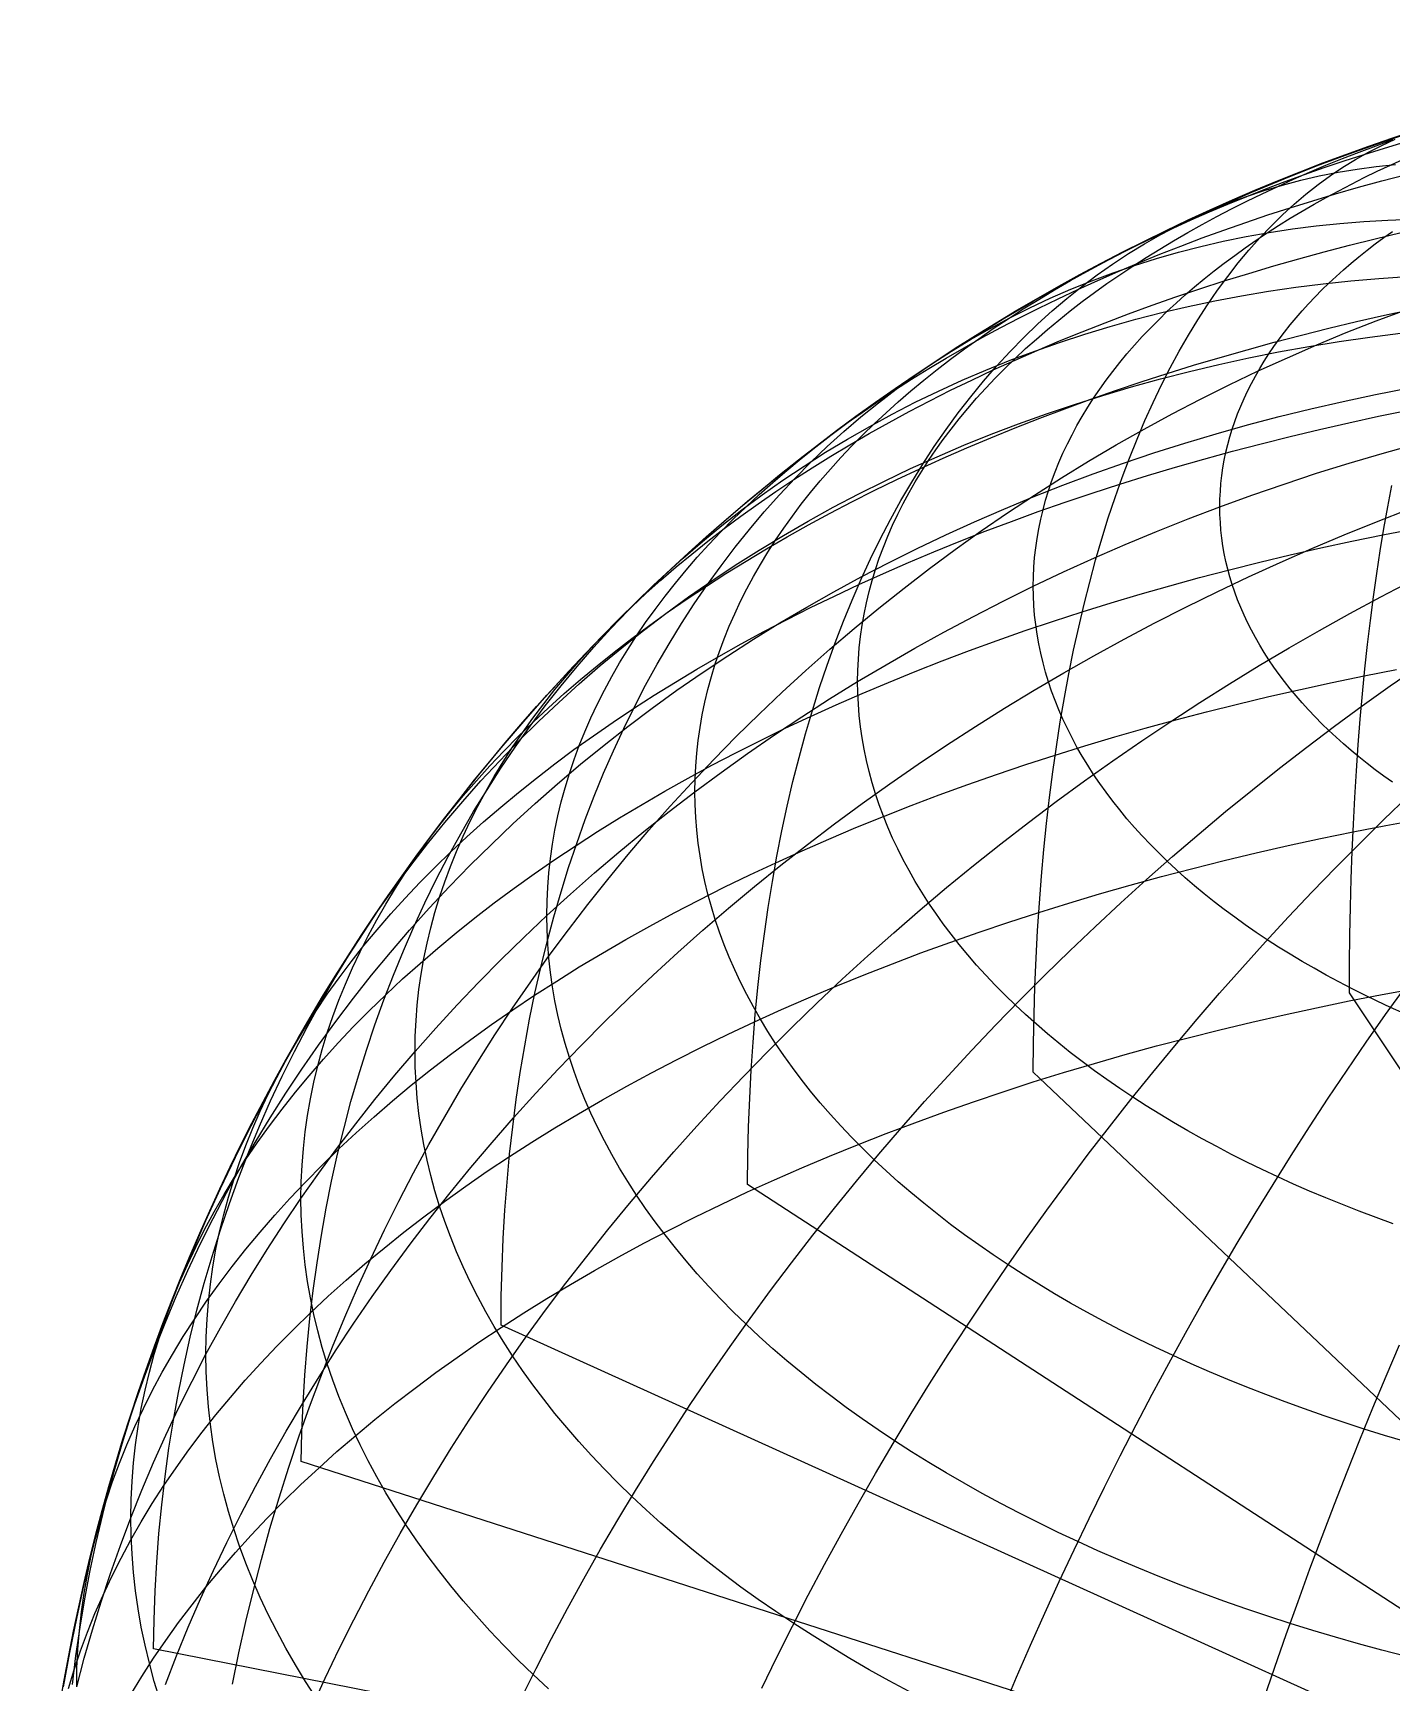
# Model space of a CAD drawing. Header units: millimetres. Extents: x -85 to 85, y -85 to 85.
# Drawn here: x -85 to -27.3, y 15 to 85 of the extents above; entities that cross this region are included whole.
import ezdxf

# ---------------------------------------------------------------- set-up
doc = ezdxf.new("R2010")
doc.units = ezdxf.units.MM
for name, color, linetype in [('CUT_OUTER', 1, 'Continuous'), ('ENGRAVE', 7, 'Continuous'), ('ENGRAVE_FINE', 8, 'Continuous')]:
    doc.layers.add(name, color=color, linetype=linetype)

msp = doc.modelspace()

# ---------------------------------------------------------------- linework, layer by layer
at = {"layer": 'CUT_OUTER'}
msp.add_circle((0, 0), 85, dxfattribs=at)
at = {"layer": 'ENGRAVE'}
for points in [[(-83.7087, 14.7601), (-83.4383, 16.2188), (-83.1425, 17.6725), (-82.8215, 19.1208), (-82.4751, 20.5634), (-82.1037, 21.9996), (-81.7072, 23.4292), (-81.2859, 24.8516), (-80.8398, 26.2664), (-80.3691, 27.6733), (-79.8739, 29.0717), (-79.3543, 30.4613), (-78.8106, 31.8416), (-78.2429, 33.2121), (-77.6514, 34.5726), (-77.0362, 35.9226), (-76.3975, 37.2615), (-75.7356, 38.5892), (-75.0505, 39.9051), (-74.3427, 41.2088), (-73.6122, 42.5), (-72.8592, 43.7782), (-72.0841, 45.0431), (-71.287, 46.2943), (-70.4682, 47.5314), (-69.6279, 48.754), (-68.7664, 49.9617), (-67.884, 51.1543), (-66.9809, 52.3312), (-66.0574, 53.4922), (-65.1138, 54.6369), (-64.1503, 55.765), (-63.1673, 56.8761), (-62.1651, 57.9699), (-61.1439, 59.046), (-60.1041, 60.1041), (-59.046, 61.1439), (-57.9699, 62.1651), (-56.8761, 63.1673), (-55.765, 64.1503), (-54.6369, 65.1138), (-53.4922, 66.0574), (-52.3312, 66.9809), (-51.1543, 67.884), (-49.9617, 68.7664), (-48.754, 69.6279), (-47.5314, 70.4682), (-46.2943, 71.287), (-45.0431, 72.0841), (-43.7782, 72.8592), (-42.5, 73.6122), (-41.2088, 74.3427), (-39.9051, 75.0505), (-38.5892, 75.7356), (-37.2615, 76.3975), (-35.9226, 77.0362), (-34.5726, 77.6514), (-33.2121, 78.2429), (-31.8416, 78.8106), (-30.4613, 79.3543), (-29.0717, 79.8739), (-27.6733, 80.3691), (-26.2664, 80.8398)], [(-80.8398, 14.4336), (-80.3691, 15.2067), (-79.8739, 15.9752), (-79.3543, 16.7387), (-78.8106, 17.4972), (-78.2429, 18.2504), (-77.6514, 18.998), (-77.0362, 19.7398), (-76.3975, 20.4756), (-75.7356, 21.2051), (-75.0505, 21.9282), (-74.3427, 22.6446), (-73.6122, 23.3541), (-72.8592, 24.0565), (-72.0841, 24.7516), (-71.287, 25.4391), (-70.4682, 26.1189), (-69.6279, 26.7908), (-68.7664, 27.4544), (-67.884, 28.1097), (-66.9809, 28.7565), (-66.0574, 29.3945), (-65.1138, 30.0235), (-64.1503, 30.6434), (-63.1673, 31.2539), (-62.1651, 31.855), (-61.1439, 32.4463), (-60.1041, 33.0277), (-59.046, 33.5991), (-57.9699, 34.1603), (-56.8761, 34.711), (-55.765, 35.2512), (-54.6369, 35.7806), (-53.4922, 36.2991), (-52.3312, 36.8066), (-51.1543, 37.3029), (-49.9617, 37.7878), (-48.754, 38.2612), (-47.5314, 38.7229), (-46.2943, 39.1728), (-45.0431, 39.6109), (-43.7782, 40.0368), (-42.5, 40.4505), (-41.2088, 40.852), (-39.9051, 41.2409), (-38.5892, 41.6174), (-37.2615, 41.9811), (-35.9226, 42.3321), (-34.5726, 42.6701), (-33.2121, 42.9952), (-31.8416, 43.3071), (-30.4613, 43.6059), (-29.0717, 43.8914), (-27.6733, 44.1635), (-26.2664, 44.4222)]]:
    msp.add_lwpolyline(points, dxfattribs=at)
at = {"layer": 'ENGRAVE_FINE'}
for points in [[(-26.7017, 25.1799), (-27.5741, 25.4402), (-28.4381, 25.7088), (-29.2934, 25.9857), (-30.1397, 26.2707), (-30.9769, 26.5638), (-31.8047, 26.8648), (-32.6228, 27.1738), (-33.4309, 27.4906), (-34.2289, 27.815), (-35.0164, 28.1471), (-35.7933, 28.4867), (-36.5593, 28.8336), (-37.3141, 29.1879), (-38.0575, 29.5493), (-38.7894, 29.9178), (-39.5095, 30.2933), (-40.2175, 30.6757), (-40.9132, 31.0647), (-41.5965, 31.4604), (-42.2672, 31.8626), (-42.9249, 32.2711), (-43.5696, 32.6859), (-44.201, 33.1068), (-44.819, 33.5337), (-45.4233, 33.9664), (-46.0137, 34.4049), (-46.5902, 34.849), (-47.1524, 35.2985), (-47.7003, 35.7534), (-48.2337, 36.2135), (-48.7523, 36.6786), (-49.2561, 37.1486), (-49.745, 37.6233), (-50.2186, 38.1027), (-50.677, 38.5865), (-51.1199, 39.0747), (-51.5473, 39.567), (-51.9589, 40.0634), (-52.3547, 40.5636), (-52.7346, 41.0676), (-53.0984, 41.5751), (-53.4461, 42.086), (-53.7774, 42.6002), (-54.0924, 43.1175), (-54.3909, 43.6378), (-54.6728, 44.1608), (-54.9381, 44.6864), (-55.1866, 45.2145), (-55.4184, 45.7449), (-55.6332, 46.2775), (-55.8311, 46.812), (-56.012, 47.3483), (-56.1759, 47.8863), (-56.3226, 48.4258), (-56.4522, 48.9666), (-56.5645, 49.5086), (-56.6597, 50.0516), (-56.7376, 50.5954), (-56.7982, 51.1398), (-56.8415, 51.6848), (-56.8674, 52.2301), (-56.8761, 52.7755), (-56.8674, 53.321), (-56.8415, 53.8663), (-56.7982, 54.4112), (-56.7376, 54.9557), (-56.6597, 55.4995), (-56.5645, 56.0424), (-56.4522, 56.5844), (-56.3226, 57.1252), (-56.1759, 57.6647), (-56.012, 58.2027), (-55.8311, 58.739), (-55.6332, 59.2736), (-55.4184, 59.8061), (-55.1866, 60.3365), (-54.9381, 60.8646), (-54.6728, 61.3903), (-54.3909, 61.9133), (-54.0924, 62.4335), (-53.7774, 62.9508), (-53.4461, 63.465), (-53.0984, 63.9759), (-52.7346, 64.4834), (-52.3547, 64.9874), (-51.9589, 65.4876), (-51.5473, 65.984), (-51.1199, 66.4763), (-50.677, 66.9645), (-50.2186, 67.4483), (-49.745, 67.9277), (-49.2561, 68.4025), (-48.7523, 68.8725), (-48.2337, 69.3376), (-47.7003, 69.7976), (-47.1524, 70.2525), (-46.5902, 70.702), (-46.0137, 71.1461), (-45.4233, 71.5846), (-44.819, 72.0174), (-44.201, 72.4443), (-43.5696, 72.8652), (-42.9249, 73.2799), (-42.2672, 73.6885), (-41.5965, 74.0906), (-40.9132, 74.4863), (-40.2175, 74.8754), (-39.5095, 75.2577), (-38.7894, 75.6332), (-38.0575, 76.0017), (-37.3141, 76.3632), (-36.5593, 76.7174), (-35.7933, 77.0644), (-35.0164, 77.4039), (-34.2289, 77.736), (-33.4309, 78.0605), (-32.6228, 78.3772), (-31.8047, 78.6862), (-30.9769, 78.9873), (-30.1397, 79.2804), (-29.2934, 79.5654), (-28.4381, 79.8422), (-27.5741, 80.1108), (-26.7017, 80.3711)], [(-27.2111, 34.4283), (-27.9383, 34.6928), (-28.6569, 34.9642), (-29.3668, 35.2424), (-30.0677, 35.5274), (-30.7595, 35.8191), (-31.4419, 36.1174), (-32.1148, 36.4222), (-32.7779, 36.7334), (-33.4309, 37.0509), (-34.0738, 37.3746), (-34.7063, 37.7045), (-35.3283, 38.0403), (-35.9395, 38.3821), (-36.5397, 38.7297), (-37.1288, 39.0829), (-37.7066, 39.4418), (-38.2729, 39.8062), (-38.8276, 40.1759), (-39.3704, 40.5509), (-39.9012, 40.931), (-40.4199, 41.3162), (-40.9263, 41.7063), (-41.4202, 42.1012), (-41.9014, 42.5008), (-42.37, 42.9049), (-42.8256, 43.3135), (-43.2681, 43.7263), (-43.6975, 44.1434), (-44.1136, 44.5645), (-44.5162, 44.9895), (-44.9053, 45.4183), (-45.2807, 45.8508), (-45.6423, 46.2868), (-45.99, 46.7262), (-46.3237, 47.1689), (-46.6433, 47.6147), (-46.9487, 48.0636), (-47.2398, 48.5152), (-47.5164, 48.9696), (-47.7787, 49.4266), (-48.0263, 49.8861), (-48.2593, 50.3478), (-48.4777, 50.8117), (-48.6812, 51.2776), (-48.87, 51.7454), (-49.0438, 52.215), (-49.2027, 52.6861), (-49.3466, 53.1587), (-49.4755, 53.6326), (-49.5893, 54.1077), (-49.6881, 54.5838), (-49.7716, 55.0607), (-49.84, 55.5384), (-49.8933, 56.0167), (-49.9313, 56.4954), (-49.9541, 56.9744), (-49.9617, 57.4535), (-49.9541, 57.9327), (-49.9313, 58.4117), (-49.8933, 58.8904), (-49.84, 59.3687), (-49.7716, 59.8463), (-49.6881, 60.3233), (-49.5893, 60.7994), (-49.4755, 61.2744), (-49.3466, 61.7483), (-49.2027, 62.2209), (-49.0438, 62.6921), (-48.87, 63.1616), (-48.6812, 63.6294), (-48.4777, 64.0954), (-48.2593, 64.5593), (-48.0263, 65.021), (-47.7787, 65.4804), (-47.5164, 65.9374), (-47.2398, 66.3918), (-46.9487, 66.8435), (-46.6433, 67.2923), (-46.3237, 67.7381), (-45.99, 68.1808), (-45.6423, 68.6202), (-45.2807, 69.0563), (-44.9053, 69.4888), (-44.5162, 69.9176), (-44.1136, 70.3426), (-43.6975, 70.7637), (-43.2681, 71.1807), (-42.8256, 71.5936), (-42.37, 72.0022), (-41.9014, 72.4063), (-41.4202, 72.8058), (-40.9263, 73.2007), (-40.4199, 73.5908), (-39.9012, 73.976), (-39.3704, 74.3562), (-38.8276, 74.7312), (-38.2729, 75.1009), (-37.7066, 75.4653), (-37.1288, 75.8241), (-36.5397, 76.1774), (-35.9395, 76.525), (-35.3283, 76.8667), (-34.7063, 77.2026), (-34.0738, 77.5324), (-33.4309, 77.8561), (-32.7779, 78.1736), (-32.1148, 78.4848), (-31.4419, 78.7896), (-30.7595, 79.0879), (-30.0677, 79.3796), (-29.3668, 79.6646), (-28.6569, 79.9429), (-27.9383, 80.2143), (-27.2111, 80.4787)], [(42.4971, -39.6229), (-42.4993, 40.8644), (-42.4885, 42.0934), (-42.4647, 43.3096), (-42.428, 44.5127), (-42.3784, 45.7021), (-42.3159, 46.8777), (-42.2405, 48.0389), (-42.1523, 49.1856), (-42.0512, 50.3172), (-41.9372, 51.4336), (-41.8105, 52.5342), (-41.6711, 53.6189), (-41.519, 54.6872), (-41.3542, 55.7389), (-41.1769, 56.7735), (-40.9869, 57.7909), (-40.7846, 58.7907), (-40.5697, 59.7726), (-40.3426, 60.7363), (-40.1031, 61.6815), (-39.8514, 62.6078), (-39.5876, 63.5151), (-39.3117, 64.4031), (-39.0239, 65.2715), (-38.7241, 66.1199), (-38.4126, 66.9483), (-38.0894, 67.7562), (-37.7545, 68.5435), (-37.4082, 69.3099), (-37.0504, 70.0552), (-36.6814, 70.7792), (-36.3012, 71.4816), (-35.91, 72.1622), (-35.5078, 72.8208), (-35.0948, 73.4573), (-34.6711, 74.0714), (-34.2368, 74.6629), (-33.7921, 75.2317), (-33.3372, 75.7776), (-32.872, 76.3003), (-32.3969, 76.7999), (-31.9119, 77.276), (-31.4171, 77.7286), (-30.9128, 78.1576), (-30.3991, 78.5627), (-29.8761, 78.9439), (-29.344, 79.301), (-28.803, 79.634), (-28.2532, 79.9428), (-27.6948, 80.2271), (-27.128, 80.4871)], [(54.6324, -34.8597), (-54.6364, 36.1018), (-54.6237, 37.3328), (-54.5945, 38.5525), (-54.5486, 39.7605), (-54.486, 40.9563), (-54.4069, 42.1397), (-54.3112, 43.3102), (-54.199, 44.4676), (-54.0702, 45.6114), (-53.925, 46.7413), (-53.7634, 47.8569), (-53.5854, 48.958), (-53.391, 50.0442), (-53.1804, 51.1151), (-52.9536, 52.1705), (-52.7107, 53.2099), (-52.4517, 54.2332), (-52.1767, 55.2399), (-51.8858, 56.2298), (-51.5792, 57.2026), (-51.2568, 58.158), (-50.9188, 59.0956), (-50.5653, 60.0153), (-50.1964, 60.9166), (-49.8122, 61.7994), (-49.4128, 62.6634), (-48.9984, 63.5083), (-48.5691, 64.3338), (-48.1249, 65.1398), (-47.6661, 65.9259), (-47.1928, 66.6919), (-46.7051, 67.4376), (-46.2032, 68.1628), (-45.6872, 68.8672), (-45.1573, 69.5506), (-44.6136, 70.2129), (-44.0564, 70.8537), (-43.4857, 71.473), (-42.9018, 72.0705), (-42.3048, 72.6461), (-41.6949, 73.1995), (-41.0723, 73.7306), (-40.4372, 74.2393), (-39.7898, 74.7253), (-39.1303, 75.1886), (-38.4588, 75.629), (-37.7757, 76.0463), (-37.081, 76.4405), (-36.375, 76.8114), (-35.658, 77.1589), (-34.9301, 77.4829), (-34.1915, 77.7833), (-33.4426, 78.06), (-32.6834, 78.3129), (-31.9143, 78.542), (-31.1355, 78.7471), (-30.3472, 78.9283), (-29.5496, 79.0854), (-28.7431, 79.2184), (-27.9278, 79.3273), (-27.104, 79.412)], [(-26.7461, 43.3525), (-27.3185, 43.6118), (-27.8825, 43.8765), (-28.4381, 44.1466), (-28.9849, 44.4219), (-29.523, 44.7025), (-30.052, 44.9882), (-30.5719, 45.2789), (-31.0825, 45.5746), (-31.5837, 45.8751), (-32.0752, 46.1804), (-32.5569, 46.4903), (-33.0287, 46.8048), (-33.4905, 47.1238), (-33.942, 47.4472), (-34.3832, 47.7748), (-34.814, 48.1067), (-35.2341, 48.4426), (-35.6435, 48.7825), (-36.042, 49.1263), (-36.4296, 49.4738), (-36.8061, 49.825), (-37.1713, 50.1798), (-37.5253, 50.538), (-37.8678, 50.8995), (-38.1987, 51.2643), (-38.5181, 51.6322), (-38.8257, 52.0031), (-39.1215, 52.3769), (-39.4053, 52.7535), (-39.6772, 53.1327), (-39.9369, 53.5145), (-40.1845, 53.8987), (-40.4199, 54.2852), (-40.643, 54.674), (-40.8536, 55.0648), (-41.0518, 55.4576), (-41.2376, 55.8522), (-41.4107, 56.2485), (-41.5713, 56.6465), (-41.7192, 57.0459), (-41.8543, 57.4467), (-41.9768, 57.8487), (-42.0864, 58.2518), (-42.1832, 58.6559), (-42.2672, 59.0609), (-42.3383, 59.4666), (-42.3965, 59.873), (-42.4418, 60.2798), (-42.4741, 60.687), (-42.4935, 61.0945), (-42.5, 61.5021), (-42.4935, 61.9096), (-42.4741, 62.3171), (-42.4418, 62.7243), (-42.3965, 63.1312), (-42.3383, 63.5375), (-42.2672, 63.9432), (-42.1832, 64.3482), (-42.0864, 64.7523), (-41.9768, 65.1555), (-41.8543, 65.5575), (-41.7192, 65.9582), (-41.5713, 66.3577), (-41.4107, 66.7556), (-41.2376, 67.1519), (-41.0518, 67.5466), (-40.8536, 67.9393), (-40.643, 68.3301), (-40.4199, 68.7189), (-40.1845, 69.1054), (-39.9369, 69.4896), (-39.6772, 69.8714), (-39.4053, 70.2507), (-39.1215, 70.6272), (-38.8257, 71.001), (-38.5181, 71.3719), (-38.1987, 71.7398), (-37.8678, 72.1046), (-37.5253, 72.4662), (-37.1713, 72.8244), (-36.8061, 73.1791), (-36.4296, 73.5303), (-36.042, 73.8779), (-35.6435, 74.2216), (-35.2341, 74.5615), (-34.814, 74.8974), (-34.3832, 75.2293), (-33.942, 75.5569), (-33.4905, 75.8803), (-33.0287, 76.1993), (-32.5569, 76.5138), (-32.0752, 76.8238), (-31.5837, 77.129), (-31.0825, 77.4295), (-30.5719, 77.7252), (-30.052, 78.0159), (-29.523, 78.3016), (-28.9849, 78.5822), (-28.4381, 78.8576), (-27.8825, 79.1276), (-27.3185, 79.3924), (-26.7461, 79.6516)], [(-26.6957, 16.0604), (-27.6907, 16.3212), (-28.6774, 16.5916), (-29.6553, 16.8713), (-30.6241, 17.1604), (-31.5837, 17.4587), (-32.5336, 17.7662), (-33.4736, 18.0827), (-34.4034, 18.4082), (-35.3227, 18.7426), (-36.2313, 19.0857), (-37.1288, 19.4375), (-38.015, 19.7978), (-38.8897, 20.1666), (-39.7525, 20.5438), (-40.6032, 20.9291), (-41.4415, 21.3226), (-42.2672, 21.724), (-43.08, 22.1333), (-43.8797, 22.5503), (-44.666, 22.9749), (-45.4388, 23.407), (-46.1976, 23.8464), (-46.9425, 24.2931), (-47.673, 24.7468), (-48.389, 25.2075), (-49.0902, 25.6749), (-49.7765, 26.1491), (-50.4477, 26.6297), (-51.1034, 27.1167), (-51.7436, 27.6099), (-52.3681, 28.1091), (-52.9766, 28.6143), (-53.5689, 29.1253), (-54.145, 29.6418), (-54.7045, 30.1638), (-55.2474, 30.6911), (-55.7734, 31.2235), (-56.2825, 31.7608), (-56.7744, 32.303), (-57.249, 32.8498), (-57.7062, 33.4011), (-58.1458, 33.9566), (-58.5677, 34.5163), (-58.9718, 35.08), (-59.3579, 35.6474), (-59.7259, 36.2185), (-60.0757, 36.793), (-60.4072, 37.3708), (-60.7203, 37.9516), (-61.0149, 38.5354), (-61.291, 39.1219), (-61.5483, 39.711), (-61.787, 40.3025), (-62.0067, 40.8961), (-62.2077, 41.4918), (-62.3896, 42.0893), (-62.5526, 42.6885), (-62.6965, 43.2891), (-62.8213, 43.891), (-62.9269, 44.494), (-63.0134, 45.098), (-63.0807, 45.7027), (-63.1288, 46.3079), (-63.1577, 46.9135), (-63.1673, 47.5193), (-63.1577, 48.1251), (-63.1288, 48.7307), (-63.0807, 49.3359), (-63.0134, 49.9406), (-62.9269, 50.5446), (-62.8213, 51.1476), (-62.6965, 51.7495), (-62.5526, 52.3501), (-62.3896, 52.9493), (-62.2077, 53.5468), (-62.0067, 54.1425), (-61.787, 54.7361), (-61.5483, 55.3276), (-61.291, 55.9166), (-61.0149, 56.5032), (-60.7203, 57.0869), (-60.4072, 57.6678), (-60.0757, 58.2456), (-59.7259, 58.8201), (-59.3579, 59.3912), (-58.9718, 59.9586), (-58.5677, 60.5223), (-58.1458, 61.082), (-57.7062, 61.6375), (-57.249, 62.1888), (-56.7744, 62.7356), (-56.2825, 63.2778), (-55.7734, 63.8151), (-55.2474, 64.3475), (-54.7045, 64.8748), (-54.145, 65.3968), (-53.5689, 65.9133), (-52.9766, 66.4243), (-52.3681, 66.9294), (-51.7436, 67.4287), (-51.1034, 67.9219), (-50.4477, 68.4089), (-49.7765, 68.8895), (-49.0902, 69.3636), (-48.389, 69.8311), (-47.673, 70.2918), (-46.9425, 70.7455), (-46.1976, 71.1921), (-45.4388, 71.6316), (-44.666, 72.0637), (-43.8797, 72.4883), (-43.08, 72.9053), (-42.2672, 73.3146), (-41.4415, 73.716), (-40.6032, 74.1095), (-39.7525, 74.4948), (-38.8897, 74.8719), (-38.015, 75.2407), (-37.1288, 75.6011), (-36.2313, 75.9529), (-35.3227, 76.296), (-34.4034, 76.6304), (-33.4736, 76.9559), (-32.5336, 77.2724), (-31.5837, 77.5799), (-30.6241, 77.8782), (-29.6553, 78.1673), (-28.6774, 78.447), (-27.6907, 78.7173), (-26.6957, 78.9781)], [(65.1054, -28.883), (-65.1137, 30.1262), (-65.1021, 31.3603), (-65.0708, 32.5848), (-65.0195, 33.7994), (-64.9485, 35.0037), (-64.8577, 36.1973), (-64.7472, 37.3799), (-64.6169, 38.5511), (-64.4669, 39.7106), (-64.2973, 40.8579), (-64.1081, 41.9929), (-63.8994, 43.115), (-63.6712, 44.224), (-63.4237, 45.3195), (-63.1568, 46.4013), (-62.8706, 47.4689), (-62.5653, 48.522), (-62.241, 49.5603), (-61.8977, 50.5836), (-61.5355, 51.5914), (-61.1546, 52.5836), (-60.7551, 53.5597), (-60.3371, 54.5195), (-59.9007, 55.4627), (-59.446, 56.389), (-58.9732, 57.2981), (-58.4825, 58.1898), (-57.974, 59.0637), (-57.4478, 59.9197), (-56.9041, 60.7574), (-56.343, 61.5765), (-55.7648, 62.377), (-55.1696, 63.1584), (-54.5576, 63.9206), (-53.929, 64.6633), (-53.284, 65.3864), (-52.6227, 66.0895), (-51.9454, 66.7725), (-51.2523, 67.4351), (-50.5436, 68.0772), (-49.8194, 68.6986), (-49.0801, 69.299), (-48.3259, 69.8783), (-47.5569, 70.4364), (-46.7734, 70.9729), (-45.9757, 71.4879), (-45.164, 71.9811), (-44.3385, 72.4524), (-43.4996, 72.9016), (-42.6473, 73.3285), (-41.7821, 73.7332), (-40.9042, 74.1154), (-40.0138, 74.475), (-39.1112, 74.8119), (-38.1966, 75.1261), (-37.2705, 75.4173), (-36.333, 75.6856), (-35.3844, 75.9308), (-34.4251, 76.1529), (-33.4553, 76.3518), (-32.4753, 76.5275), (-31.4853, 76.6798), (-30.4858, 76.8088), (-29.4771, 76.9144), (-28.4593, 76.9965), (-27.4328, 77.0552), (-26.3981, 77.0905)], [(-47.7692, 14.5602), (-48.6252, 15.0224), (-49.4664, 15.4928), (-50.2926, 15.9712), (-51.1034, 16.4575), (-51.8987, 16.9514), (-52.6782, 17.4529), (-53.4416, 17.9618), (-54.1887, 18.478), (-54.9193, 19.0012), (-55.6332, 19.5313), (-56.3302, 20.0683), (-57.01, 20.6118), (-57.6724, 21.1617), (-58.3173, 21.718), (-58.9443, 22.2803), (-59.5535, 22.8485), (-60.1445, 23.4226), (-60.7172, 24.0021), (-61.2714, 24.5871), (-61.8069, 25.1774), (-62.3236, 25.7726), (-62.8213, 26.3728), (-63.2998, 26.9776), (-63.7591, 27.5869), (-64.199, 28.2005), (-64.6193, 28.8182), (-65.02, 29.4399), (-65.4008, 30.0654), (-65.7617, 30.6944), (-66.1025, 31.3267), (-66.4233, 31.9622), (-66.7238, 32.6007), (-67.004, 33.242), (-67.2637, 33.8859), (-67.503, 34.5322), (-67.7217, 35.1807), (-67.9198, 35.8311), (-68.0972, 36.4834), (-68.2539, 37.1373), (-68.3897, 37.7925), (-68.5048, 38.449), (-68.5989, 39.1065), (-68.6722, 39.7648), (-68.7246, 40.4237), (-68.756, 41.0829), (-68.7664, 41.7424), (-68.756, 42.4019), (-68.7246, 43.0612), (-68.6722, 43.7201), (-68.5989, 44.3784), (-68.5048, 45.0359), (-68.3897, 45.6923), (-68.2539, 46.3476), (-68.0972, 47.0015), (-67.9198, 47.6537), (-67.7217, 48.3042), (-67.503, 48.9527), (-67.2637, 49.599), (-67.004, 50.2428), (-66.7238, 50.8841), (-66.4233, 51.5226), (-66.1025, 52.1582), (-65.7617, 52.7905), (-65.4008, 53.4195), (-65.02, 54.0449), (-64.6193, 54.6666), (-64.199, 55.2844), (-63.7591, 55.898), (-63.2998, 56.5073), (-62.8213, 57.1121), (-62.3236, 57.7122), (-61.8069, 58.3075), (-61.2714, 58.8977), (-60.7172, 59.4827), (-60.1445, 60.0623), (-59.5535, 60.6363), (-58.9443, 61.2046), (-58.3173, 61.7669), (-57.6724, 62.3231), (-57.01, 62.8731), (-56.3302, 63.4166), (-55.6332, 63.9535), (-54.9193, 64.4837), (-54.1887, 65.0069), (-53.4416, 65.523), (-52.6782, 66.0319), (-51.8987, 66.5334), (-51.1034, 67.0274), (-50.2926, 67.5136), (-49.4664, 67.992), (-48.6252, 68.4624), (-47.7692, 68.9247), (-46.8986, 69.3787), (-46.0137, 69.8242), (-45.1148, 70.2612), (-44.2022, 70.6895), (-43.2761, 71.109), (-42.3369, 71.5196), (-41.3847, 71.9211), (-40.4199, 72.3134), (-39.4428, 72.6964), (-38.4537, 73.0699), (-37.4529, 73.4339), (-36.4407, 73.7883), (-35.4173, 74.1329), (-34.3832, 74.4676), (-33.3386, 74.7924), (-32.2839, 75.1071), (-31.2193, 75.4116), (-30.1452, 75.7059), (-29.062, 75.9898), (-27.9698, 76.2633), (-26.8692, 76.5263)], [(-27.2436, 53.1805), (-27.6109, 53.4435), (-27.9698, 53.71), (-28.3202, 53.98), (-28.662, 54.2532), (-28.995, 54.5297), (-29.3192, 54.8094), (-29.6345, 55.0921), (-29.9408, 55.3778), (-30.2379, 55.6664), (-30.5258, 55.9578), (-30.8044, 56.2519), (-31.0737, 56.5486), (-31.3334, 56.8479), (-31.5837, 57.1496), (-31.8243, 57.4537), (-32.0552, 57.76), (-32.2763, 58.0685), (-32.4876, 58.3791), (-32.689, 58.6916), (-32.8805, 59.0061), (-33.062, 59.3223), (-33.2333, 59.6402), (-33.3946, 59.9597), (-33.5457, 60.2807), (-33.6865, 60.6032), (-33.8171, 60.9269), (-33.9374, 61.2518), (-34.0474, 61.5778), (-34.147, 61.9048), (-34.2362, 62.2328), (-34.3149, 62.5615), (-34.3832, 62.8909), (-34.4411, 63.221), (-34.4884, 63.5515), (-34.5252, 63.8825), (-34.5516, 64.2137), (-34.5673, 64.5452), (-34.5726, 64.8768), (-34.5673, 65.2083), (-34.5516, 65.5398), (-34.5252, 65.871), (-34.4884, 66.202), (-34.4411, 66.5325), (-34.3832, 66.8626), (-34.3149, 67.192), (-34.2362, 67.5208), (-34.147, 67.8487), (-34.0474, 68.1757), (-33.9374, 68.5018), (-33.8171, 68.8267), (-33.6865, 69.1504), (-33.5457, 69.4728), (-33.3946, 69.7938), (-33.2333, 70.1133), (-33.062, 70.4312), (-32.8805, 70.7475), (-32.689, 71.0619), (-32.4876, 71.3745), (-32.2763, 71.685), (-32.0552, 71.9935), (-31.8243, 72.2999), (-31.5837, 72.6039), (-31.3334, 72.9057), (-31.0737, 73.2049), (-30.8044, 73.5017), (-30.5258, 73.7958), (-30.2379, 74.0872), (-29.9408, 74.3757), (-29.6345, 74.6614), (-29.3192, 74.9442), (-28.995, 75.2238), (-28.662, 75.5003), (-28.3202, 75.7736), (-27.9698, 76.0435), (-27.6109, 76.31), (-27.2436, 76.5731)], [(73.6117, -23.1015), (-73.6051, 24.3388), (-73.576, 25.5687), (-73.5245, 26.7909), (-73.4506, 28.0048), (-73.3544, 29.2103), (-73.2358, 30.4068), (-73.0949, 31.5941), (-72.9317, 32.7717), (-72.7464, 33.9394), (-72.5388, 35.0967), (-72.3092, 36.2434), (-72.0575, 37.379), (-71.7839, 38.5032), (-71.4884, 39.6157), (-71.1712, 40.7161), (-70.8322, 41.8041), (-70.4717, 42.8794), (-70.0898, 43.9416), (-69.6864, 44.9905), (-69.2619, 46.0256), (-68.8162, 47.0467), (-68.3496, 48.0535), (-67.8622, 49.0456), (-67.3541, 50.0228), (-66.8255, 50.9848), (-66.2765, 51.9312), (-65.7073, 52.8619), (-65.1181, 53.7764), (-64.5091, 54.6745), (-63.8805, 55.556), (-63.2323, 56.4206), (-62.565, 57.2679), (-61.8785, 58.0979), (-61.1732, 58.9101), (-60.4493, 59.7044), (-59.707, 60.4805), (-58.9464, 61.2381), (-58.1679, 61.9772), (-57.3717, 62.6973), (-56.5581, 63.3984), (-55.7272, 64.0801), (-54.8793, 64.7423), (-54.0147, 65.3848), (-53.1336, 66.0074), (-52.2364, 66.6098), (-51.3233, 67.192), (-50.3945, 67.7537), (-49.4503, 68.2948), (-48.4911, 68.8151), (-47.5172, 69.3144), (-46.5287, 69.7926), (-45.5261, 70.2495), (-44.5097, 70.685), (-43.4796, 71.0991), (-42.4363, 71.4914), (-41.3801, 71.862), (-40.3113, 72.2107), (-39.2302, 72.5373), (-38.1372, 72.8419), (-37.0325, 73.1243), (-35.9166, 73.3845), (-34.7897, 73.6222), (-33.6522, 73.8376), (-32.5045, 74.0304), (-31.3469, 74.2007), (-30.1797, 74.3484), (-29.0033, 74.4735), (-27.8181, 74.5759), (-26.6244, 74.6555)], [(-76.5179, 14.8736), (-76.2467, 16.2067), (-75.9523, 17.535), (-75.6347, 18.8578), (-75.294, 20.175), (-74.9305, 21.486), (-74.5441, 22.7904), (-74.135, 24.0879), (-73.7033, 25.3781), (-73.2491, 26.6605), (-72.7727, 27.9348), (-72.2741, 29.2006), (-71.7535, 30.4575), (-71.211, 31.7052), (-70.6468, 32.9431), (-70.0611, 34.1711), (-69.4541, 35.3886), (-68.8259, 36.5954), (-68.1767, 37.791), (-67.5068, 38.9751), (-66.8163, 40.1473), (-66.1054, 41.3073), (-65.3745, 42.4547), (-64.6236, 43.5891), (-63.853, 44.7103), (-63.063, 45.8179), (-62.2537, 46.9115), (-61.4255, 47.9909), (-60.5786, 49.0556), (-59.7132, 50.1054), (-58.8297, 51.1399), (-57.9282, 52.1588), (-57.0091, 53.1618), (-56.0726, 54.1487), (-55.119, 55.119), (-54.1487, 56.0726), (-53.1618, 57.0091), (-52.1588, 57.9282), (-51.1399, 58.8297), (-50.1054, 59.7132), (-49.0556, 60.5786), (-47.9909, 61.4255), (-46.9115, 62.2537), (-45.8179, 63.063), (-44.7103, 63.853), (-43.5891, 64.6236), (-42.4547, 65.3745), (-41.3073, 66.1054), (-40.1473, 66.8163), (-38.9751, 67.5068), (-37.791, 68.1767), (-36.5954, 68.8259), (-35.3886, 69.4541), (-34.1711, 70.0611), (-32.9431, 70.6468), (-31.7052, 71.211), (-30.4575, 71.7535), (-29.2006, 72.2741), (-27.9348, 72.7727), (-26.6605, 73.2491)], [(-76.5179, 14.8736), (-76.2467, 16.2067), (-75.9523, 17.535), (-75.6347, 18.8578), (-75.294, 20.175), (-74.9305, 21.486), (-74.5441, 22.7904), (-74.135, 24.0879), (-73.7033, 25.3781), (-73.2491, 26.6605), (-72.7727, 27.9348), (-72.2741, 29.2006), (-71.7535, 30.4575), (-71.211, 31.7052), (-70.6468, 32.9431), (-70.0611, 34.1711), (-69.4541, 35.3886), (-68.8259, 36.5954), (-68.1767, 37.791), (-67.5068, 38.9751), (-66.8163, 40.1473), (-66.1054, 41.3073), (-65.3745, 42.4547), (-64.6236, 43.5891), (-63.853, 44.7103), (-63.063, 45.8179), (-62.2537, 46.9115), (-61.4255, 47.9909), (-60.5786, 49.0556), (-59.7132, 50.1054), (-58.8297, 51.1399), (-57.9282, 52.1588), (-57.0091, 53.1618), (-56.0726, 54.1487), (-55.119, 55.119), (-54.1487, 56.0726), (-53.1618, 57.0091), (-52.1588, 57.9282), (-51.1399, 58.8297), (-50.1054, 59.7132), (-49.0556, 60.5786), (-47.9909, 61.4255), (-46.9115, 62.2537), (-45.8179, 63.063), (-44.7103, 63.853), (-43.5891, 64.6236), (-42.4547, 65.3745), (-41.3073, 66.1054), (-40.1473, 66.8163), (-38.9751, 67.5068), (-37.791, 68.1767), (-36.5954, 68.8259), (-35.3886, 69.4541), (-34.1711, 70.0611), (-32.9431, 70.6468), (-31.7052, 71.211), (-30.4575, 71.7535), (-29.2006, 72.2741), (-27.9348, 72.7727), (-26.6605, 73.2491)], [(-63.0979, 14.6747), (-63.75, 15.283), (-64.3826, 15.8974), (-64.9957, 16.5179), (-65.5889, 17.1441), (-66.1622, 17.7759), (-66.7153, 18.4131), (-67.2481, 19.0555), (-67.7603, 19.7029), (-68.252, 20.3552), (-68.7229, 21.0121), (-69.1728, 21.6733), (-69.6017, 22.3388), (-70.0093, 23.0083), (-70.3957, 23.6816), (-70.7605, 24.3586), (-71.1039, 25.0389), (-71.4256, 25.7224), (-71.7255, 26.4088), (-72.0036, 27.0981), (-72.2597, 27.7899), (-72.4938, 28.4841), (-72.7059, 29.1804), (-72.8958, 29.8786), (-73.0635, 30.5786), (-73.2089, 31.28), (-73.332, 31.9827), (-73.4328, 32.6865), (-73.5113, 33.3912), (-73.5673, 34.0965), (-73.6009, 34.8023), (-73.6122, 35.5082), (-73.6009, 36.2142), (-73.5673, 36.9199), (-73.5113, 37.6252), (-73.4328, 38.3299), (-73.332, 39.0337), (-73.2089, 39.7365), (-73.0635, 40.4379), (-72.8958, 41.1379), (-72.7059, 41.8361), (-72.4938, 42.5324), (-72.2597, 43.2266), (-72.0036, 43.9184), (-71.7255, 44.6076), (-71.4256, 45.2941), (-71.1039, 45.9776), (-70.7605, 46.6579), (-70.3957, 47.3348), (-70.0093, 48.0081), (-69.6017, 48.6776), (-69.1728, 49.3431), (-68.7229, 50.0044), (-68.252, 50.6613), (-67.7603, 51.3135), (-67.2481, 51.9609), (-66.7153, 52.6034), (-66.1622, 53.2406), (-65.5889, 53.8724), (-64.9957, 54.4986), (-64.3826, 55.119), (-63.75, 55.7335), (-63.0979, 56.3418), (-62.4267, 56.9438), (-61.7364, 57.5392), (-61.0272, 58.1279), (-60.2996, 58.7097), (-59.5535, 59.2845), (-58.7893, 59.852), (-58.0072, 60.4121), (-57.2074, 60.9646), (-56.3902, 61.5093), (-55.5558, 62.0462), (-54.7045, 62.5749), (-53.8365, 63.0954), (-52.9522, 63.6075), (-52.0517, 64.1111), (-51.1353, 64.6059), (-50.2034, 65.0919), (-49.2561, 65.5688), (-48.2939, 66.0366), (-47.317, 66.4951), (-46.3256, 66.9442), (-45.3202, 67.3837), (-44.3009, 67.8135), (-43.2681, 68.2334), (-42.2222, 68.6434), (-41.1634, 69.0433), (-40.0921, 69.4329), (-39.0085, 69.8122), (-37.9131, 70.1811), (-36.8061, 70.5394), (-35.6879, 70.8871), (-34.5588, 71.2239), (-33.4192, 71.5499), (-32.2694, 71.8649), (-31.1098, 72.1689), (-29.9408, 72.4616), (-28.7626, 72.7432), (-27.5756, 73.0133), (-26.3802, 73.2721)], [(79.8683, -15.1341), (-79.8726, 16.3744), (-79.8526, 17.6098), (-79.8083, 18.8397), (-79.7396, 20.0639), (-79.6467, 21.2821), (-79.5295, 22.4937), (-79.3881, 23.6985), (-79.2225, 24.896), (-79.0328, 26.086), (-78.819, 27.268), (-78.5811, 28.4417), (-78.3194, 29.6068), (-78.0338, 30.7628), (-77.7244, 31.9095), (-77.3913, 33.0465), (-77.0347, 34.1734), (-76.6546, 35.2898), (-76.2512, 36.3955), (-75.8245, 37.4902), (-75.3747, 38.5734), (-74.902, 39.6449), (-74.4065, 40.7043), (-73.8883, 41.7513), (-73.3475, 42.7855), (-72.7845, 43.8068), (-72.1993, 44.8147), (-71.592, 45.8089), (-70.963, 46.7892), (-70.3124, 47.7553), (-69.6403, 48.7068), (-68.947, 49.6434), (-68.2328, 50.5649), (-67.4977, 51.4711), (-66.7421, 52.3615), (-65.9661, 53.236), (-65.1701, 54.0943), (-64.3542, 54.9361), (-63.5187, 55.7612), (-62.6638, 56.5693), (-61.7899, 57.3602), (-60.8971, 58.1336), (-59.9858, 58.8892), (-59.0562, 59.627), (-58.1087, 60.3466), (-57.1434, 61.0478), (-56.1607, 61.7304), (-55.1609, 62.3941), (-54.1444, 63.0389), (-53.1113, 63.6645), (-52.062, 64.2707), (-50.9969, 64.8573), (-49.9163, 65.4242), (-48.8204, 65.9711), (-47.7097, 66.498), (-46.5844, 67.0046), (-45.445, 67.4907), (-44.2917, 67.9563), (-43.1249, 68.4013), (-41.945, 68.8253), (-40.7523, 69.2284), (-39.5472, 69.6105), (-38.33, 69.9713), (-37.1012, 70.3108), (-35.861, 70.6289), (-34.61, 70.9255), (-33.3484, 71.2004), (-32.0766, 71.4537), (-30.7951, 71.6852), (-29.5042, 71.8949), (-28.2043, 72.0827), (-26.8958, 72.2485)], [(-83.3255, 14.8611), (-83.1731, 16.0791), (-82.9955, 17.2921), (-82.7925, 18.4999), (-82.5644, 19.702), (-82.3111, 20.8982), (-82.0327, 22.088), (-81.7293, 23.271), (-81.4011, 24.447), (-81.048, 25.6155), (-80.6703, 26.7762), (-80.268, 27.9287), (-79.8412, 29.0728), (-79.3901, 30.208), (-78.9148, 31.334), (-78.4155, 32.4504), (-77.8923, 33.557), (-77.3454, 34.6533), (-76.7749, 35.7391), (-76.181, 36.814), (-75.564, 37.8776), (-74.9239, 38.9298), (-74.261, 39.9701), (-73.5754, 40.9982), (-72.8675, 42.0138), (-72.1373, 43.0166), (-71.3852, 44.0063), (-70.6114, 44.9826), (-69.816, 45.9453), (-68.9993, 46.8939), (-68.1617, 47.8282), (-67.3033, 48.748), (-66.4244, 49.6529), (-65.5252, 50.5427), (-64.6061, 51.4171), (-63.6673, 52.2758), (-62.7091, 53.1186), (-61.7318, 53.9452), (-60.7357, 54.7554), (-59.7211, 55.5489), (-58.6884, 56.3255), (-57.6377, 57.085), (-56.5695, 57.827), (-55.484, 58.5515), (-54.3817, 59.2581), (-53.2628, 59.9466), (-52.1276, 60.6169), (-50.9766, 61.2687), (-49.8101, 61.9019), (-48.6283, 62.5162), (-47.4318, 63.1114), (-46.2208, 63.6875), (-44.9958, 64.2441), (-43.757, 64.7812), (-42.5049, 65.2985), (-41.2399, 65.796), (-39.9623, 66.2734), (-38.6725, 66.7306), (-37.3709, 67.1675), (-36.058, 67.5839), (-34.7341, 67.9797), (-33.3996, 68.3549), (-32.0549, 68.7092), (-30.7004, 69.0426), (-29.3366, 69.3549), (-27.9639, 69.6462), (-26.5827, 69.9162)], [(-72.9684, 14.291), (-73.4208, 14.993), (-73.8508, 15.6992), (-74.2584, 16.4095), (-74.6433, 17.1235), (-75.0055, 17.8412), (-75.3448, 18.5622), (-75.6612, 19.2863), (-75.9545, 20.0134), (-76.2247, 20.7432), (-76.4717, 21.4754), (-76.6953, 22.2099), (-76.8957, 22.9465), (-77.0726, 23.6848), (-77.226, 24.4248), (-77.3559, 25.1661), (-77.4622, 25.9085), (-77.5449, 26.6518), (-77.6041, 27.3958), (-77.6395, 28.1403), (-77.6514, 28.885), (-77.6395, 29.6297), (-77.6041, 30.3742), (-77.5449, 31.1182), (-77.4622, 31.8615), (-77.3559, 32.6039), (-77.226, 33.3452), (-77.0726, 34.0852), (-76.8957, 34.8235), (-76.6953, 35.5601), (-76.4717, 36.2946), (-76.2247, 37.0268), (-75.9545, 37.7566), (-75.6612, 38.4837), (-75.3448, 39.2078), (-75.0055, 39.9288), (-74.6433, 40.6465), (-74.2584, 41.3605), (-73.8508, 42.0708), (-73.4208, 42.777), (-72.9684, 43.479), (-72.4938, 44.1766), (-71.9971, 44.8695), (-71.4785, 45.5575), (-70.9381, 46.2405), (-70.376, 46.9182), (-69.7926, 47.5903), (-69.1879, 48.2568), (-68.5621, 48.9174), (-67.9154, 49.5719), (-67.2481, 50.2201), (-66.5602, 50.8617), (-65.8521, 51.4967), (-65.1239, 52.1248), (-64.3759, 52.7458), (-63.6083, 53.3596), (-62.8213, 53.9659), (-62.0151, 54.5645), (-61.1901, 55.1553), (-60.3464, 55.7382), (-59.4844, 56.3128), (-58.6042, 56.8791), (-57.7062, 57.4369), (-56.7906, 57.986), (-55.8577, 58.5262), (-54.9078, 59.0573), (-53.9412, 59.5793), (-52.9581, 60.0919), (-51.9589, 60.5951), (-50.9439, 61.0885), (-49.9133, 61.5722), (-48.8676, 62.0459), (-47.807, 62.5095), (-46.7318, 62.9629), (-45.6423, 63.4059), (-44.539, 63.8383), (-43.4221, 64.2601), (-42.292, 64.6712), (-41.149, 65.0713), (-39.9934, 65.4604), (-38.8257, 65.8384), (-37.6461, 66.2051), (-36.4551, 66.5605), (-35.253, 66.9044), (-34.0401, 67.2366), (-32.8169, 67.5573), (-31.5837, 67.8661), (-30.3408, 68.1631), (-29.0887, 68.448), (-27.8278, 68.721), (-26.5583, 68.9818)], [(-83.1425, 14.7652), (-82.8215, 15.9752), (-82.4751, 17.1804), (-82.1037, 18.3804), (-81.7072, 19.5748), (-81.2859, 20.7632), (-80.8398, 21.9453), (-80.3691, 23.1207), (-79.8739, 24.2891), (-79.3543, 25.45), (-78.8106, 26.6032), (-78.2429, 27.7483), (-77.6514, 28.885), (-77.0362, 30.0129), (-76.3975, 31.1316), (-75.7356, 32.2408), (-75.0505, 33.3402), (-74.3427, 34.4295), (-73.6122, 35.5082), (-72.8592, 36.5762), (-72.0841, 37.633), (-71.287, 38.6783), (-70.4682, 39.7119), (-69.6279, 40.7334), (-68.7664, 41.7424), (-67.884, 42.7388), (-66.9809, 43.7221), (-66.0574, 44.6921), (-65.1138, 45.6485), (-64.1503, 46.591), (-63.1673, 47.5193), (-62.1651, 48.4331), (-61.1439, 49.3322), (-60.1041, 50.2162), (-59.046, 51.085), (-57.9699, 51.9382), (-56.8761, 52.7755), (-55.765, 53.5968), (-54.6369, 54.4018), (-53.4922, 55.1902), (-52.3312, 55.9617), (-51.1543, 56.7163), (-49.9617, 57.4535), (-48.754, 58.1733), (-47.5314, 58.8753), (-46.2943, 59.5594), (-45.0431, 60.2254), (-43.7782, 60.873), (-42.5, 61.5021), (-41.2088, 62.1124), (-39.9051, 62.7038), (-38.5892, 63.2761), (-37.2615, 63.8292), (-35.9226, 64.3628), (-34.5726, 64.8768), (-33.2121, 65.371), (-31.8416, 65.8453), (-30.4613, 66.2996), (-29.0717, 66.7336), (-27.6733, 67.1474), (-26.2664, 67.5407)], [(29.0694, -42.9981), (-29.0714, 44.2405), (-29.0644, 45.4693), (-29.0487, 46.6844), (-29.024, 47.8852), (-28.9906, 49.0714), (-28.9483, 50.2427), (-28.8971, 51.3987), (-28.8372, 52.539), (-28.7685, 53.6633), (-28.6911, 54.7713), (-28.6049, 55.8626), (-28.5099, 56.9368), (-28.4063, 57.9938), (-28.2941, 59.033), (-28.1732, 60.0543), (-28.0437, 61.0573), (-27.9057, 62.0417), (-27.7592, 63.0071), (-27.6043, 63.9534), (-27.4409, 64.8803), (-27.2692, 65.7873)], [(-79.3757, 14.8611), (-78.8997, 16.0791), (-78.3996, 17.2921), (-77.8757, 18.4999), (-77.328, 19.702), (-76.7568, 20.8982), (-76.1622, 22.088), (-75.5444, 23.271), (-74.9036, 24.447), (-74.24, 25.6155), (-73.5538, 26.7762), (-72.8451, 27.9287), (-72.1143, 29.0728), (-71.3615, 30.208), (-70.587, 31.334), (-69.7909, 32.4504), (-68.9736, 33.557), (-68.1353, 34.6533), (-67.2763, 35.7391), (-66.3967, 36.814), (-65.497, 37.8776), (-64.5772, 38.9298), (-63.6378, 39.9701), (-62.679, 40.9982), (-61.7012, 42.0138), (-60.7045, 43.0166), (-59.6893, 44.0063), (-58.656, 44.9826), (-57.6048, 45.9453), (-56.536, 46.8939), (-55.45, 47.8282), (-54.3472, 48.748), (-53.2277, 49.6529), (-52.0921, 50.5427), (-50.9406, 51.4171), (-49.7736, 52.2758), (-48.5914, 53.1186), (-47.3944, 53.9452), (-46.183, 54.7554), (-44.9575, 55.5489), (-43.7183, 56.3255), (-42.4658, 57.085), (-41.2004, 57.827), (-39.9224, 58.5515), (-38.6322, 59.2581), (-37.3303, 59.9466), (-36.017, 60.6169), (-34.6928, 61.2687), (-33.3579, 61.9019), (-32.013, 62.5162), (-30.6582, 63.1114), (-29.2941, 63.6875), (-27.9211, 64.2441), (-26.5396, 64.7812)], [(-79.6117, 14.2315), (-79.8445, 14.9961), (-80.0531, 15.7629), (-80.2372, 16.5316), (-80.397, 17.3019), (-80.5322, 18.0736), (-80.6429, 18.8466), (-80.729, 19.6204), (-80.7906, 20.395), (-80.8275, 21.17), (-80.8398, 21.9453), (-80.8275, 22.7206), (-80.7906, 23.4956), (-80.729, 24.2702), (-80.6429, 25.044), (-80.5322, 25.8169), (-80.397, 26.5887), (-80.2372, 27.359), (-80.0531, 28.1277), (-79.8445, 28.8945), (-79.6117, 29.6591), (-79.3545, 30.4214), (-79.0733, 31.1812), (-78.7679, 31.9381), (-78.4385, 32.692), (-78.0853, 33.4426), (-77.7082, 34.1897), (-77.3075, 34.9331), (-76.8832, 35.6725), (-76.4355, 36.4077), (-75.9646, 37.1386), (-75.4705, 37.8648), (-74.9534, 38.5861), (-74.4134, 39.3024), (-73.8508, 40.0134), (-73.2657, 40.7189), (-72.6583, 41.4187), (-72.0288, 42.1126), (-71.3773, 42.8003), (-70.7041, 43.4816), (-70.0093, 44.1564), (-69.2932, 44.8244), (-68.556, 45.4855), (-67.798, 46.1394), (-67.0192, 46.7859), (-66.2201, 47.4248), (-65.4008, 48.056), (-64.5615, 48.6792), (-63.7026, 49.2943), (-62.8243, 49.9011), (-61.9269, 50.4993), (-61.0106, 51.0889), (-60.0757, 51.6695), (-59.1225, 52.2412), (-58.1513, 52.8035), (-57.1624, 53.3565), (-56.156, 53.8999), (-55.1326, 54.4336), (-54.0924, 54.9574), (-53.0357, 55.4712), (-51.9628, 55.9747), (-50.8741, 56.4678), (-49.77, 56.9505), (-48.6506, 57.4224), (-47.5164, 57.8836), (-46.3678, 58.3338), (-45.205, 58.773), (-44.0285, 59.2009), (-42.8386, 59.6175), (-41.6356, 60.0225), (-40.4199, 60.416), (-39.1919, 60.7978), (-37.952, 61.1678), (-36.7005, 61.5258), (-35.4378, 61.8717), (-34.1644, 62.2055), (-32.8805, 62.527), (-31.5866, 62.8361), (-30.2831, 63.1328), (-28.9704, 63.417), (-27.6488, 63.6885), (-26.3189, 63.9473)], [(-73.15, 13.8892), (-72.5791, 15.1341), (-71.986, 16.3744), (-71.371, 17.6098), (-70.7343, 18.8397), (-70.076, 20.0639), (-69.3964, 21.2821), (-68.6956, 22.4937), (-67.9739, 23.6985), (-67.2315, 24.896), (-66.4687, 26.086), (-65.6855, 27.268), (-64.8824, 28.4417), (-64.0595, 29.6068), (-63.2171, 30.7628), (-62.3555, 31.9095), (-61.4748, 33.0465), (-60.5754, 34.1734), (-59.6576, 35.2898), (-58.7216, 36.3955), (-57.7677, 37.4902), (-56.7962, 38.5734), (-55.8074, 39.6449), (-54.8016, 40.7043), (-53.7791, 41.7513), (-52.7403, 42.7855), (-51.6853, 43.8068), (-50.6147, 44.8147), (-49.5286, 45.8089), (-48.4274, 46.7892), (-47.3115, 47.7553), (-46.1811, 48.7068), (-45.0367, 49.6434), (-43.8786, 50.5649), (-42.7071, 51.4711), (-41.5226, 52.3615), (-40.3255, 53.236), (-39.116, 54.0943), (-37.8947, 54.9361), (-36.6618, 55.7612), (-35.4177, 56.5693), (-34.1629, 57.3602), (-32.8976, 58.1336), (-31.6223, 58.8892), (-30.3374, 59.627), (-29.0433, 60.3466), (-27.7403, 61.0478), (-26.4288, 61.7304)], [(-83.1425, 14.7652), (-83.1299, 15.5625), (-83.0919, 16.3596), (-83.0286, 17.1563), (-82.94, 17.9522), (-82.8262, 18.7471), (-82.6871, 19.5408), (-82.5228, 20.3331), (-82.3334, 21.1236), (-82.1189, 21.9123), (-81.8794, 22.6987), (-81.615, 23.4828), (-81.3257, 24.2641), (-81.0116, 25.0426), (-80.6729, 25.818), (-80.3095, 26.59), (-79.9217, 27.3584), (-79.5096, 28.1229), (-79.0733, 28.8834), (-78.6128, 29.6396), (-78.1284, 30.3912), (-77.6203, 31.1381), (-77.0884, 31.88), (-76.5331, 32.6167), (-75.9545, 33.348), (-75.3527, 34.0736), (-74.728, 34.7933), (-74.0806, 35.5069), (-73.4105, 36.2142), (-72.7181, 36.9149), (-72.0036, 37.6089), (-71.2671, 38.296), (-70.5089, 38.9759), (-69.7292, 39.6484), (-68.9283, 40.3133), (-68.1064, 40.9705), (-67.2637, 41.6196), (-66.4006, 42.2606), (-65.5172, 42.8932), (-64.6139, 43.5173), (-63.6909, 44.1326), (-62.7485, 44.7389), (-61.787, 45.3361), (-60.8066, 45.924), (-59.8077, 46.5024), (-58.7907, 47.0711), (-57.7557, 47.63), (-56.7031, 48.1789), (-55.6332, 48.7176), (-54.5464, 49.246), (-53.443, 49.7639), (-52.3233, 50.2711), (-51.1877, 50.7675), (-50.0364, 51.2529), (-48.87, 51.7272), (-47.6886, 52.1902), (-46.4927, 52.6419), (-45.2827, 53.082), (-44.0588, 53.5104), (-42.8216, 53.927), (-41.5713, 54.3318), (-40.3083, 54.7244), (-39.0331, 55.1049), (-37.7459, 55.4731), (-36.4473, 55.8289), (-35.1376, 56.1722), (-33.8171, 56.5028), (-32.4864, 56.8208), (-31.1457, 57.1259), (-29.7956, 57.4182), (-28.4364, 57.6974), (-27.0686, 57.9636)], [(-64.2553, 14.2645), (-63.6187, 15.5431), (-62.9627, 16.8169), (-62.2876, 18.0856), (-61.5934, 19.3488), (-60.8805, 20.6061), (-60.149, 21.8571), (-59.3993, 23.1015), (-58.6314, 24.3388), (-57.8457, 25.5687), (-57.0423, 26.7909), (-56.2216, 28.0048), (-55.3837, 29.2103), (-54.529, 30.4068), (-53.6577, 31.5941), (-52.77, 32.7717), (-51.8663, 33.9394), (-50.9467, 35.0967), (-50.0116, 36.2434), (-49.0613, 37.379), (-48.0961, 38.5032), (-47.1162, 39.6157), (-46.1219, 40.7161), (-45.1136, 41.8041), (-44.0916, 42.8794), (-43.0561, 43.9416), (-42.0075, 44.9905), (-40.9462, 46.0256), (-39.8723, 47.0467), (-38.7863, 48.0535), (-37.6885, 49.0456), (-36.5792, 50.0228), (-35.4587, 50.9848), (-34.3275, 51.9312), (-33.1858, 52.8619), (-32.034, 53.7764), (-30.8724, 54.6745), (-29.7015, 55.556), (-28.5215, 56.4206), (-27.3328, 57.2679), (-26.1357, 58.0979)], [(-54.0344, 14.7118), (-53.3921, 16.0304), (-52.7335, 17.3442), (-52.0588, 18.6527), (-51.3683, 19.9555), (-50.6622, 21.2522), (-49.9406, 22.5425), (-49.2038, 23.8259), (-48.452, 25.102), (-47.6854, 26.3705), (-46.9043, 27.631), (-46.109, 28.883), (-45.2996, 30.1262), (-44.4764, 31.3603), (-43.6396, 32.5848), (-42.7895, 33.7994), (-41.9265, 35.0037), (-41.0506, 36.1973), (-40.1623, 37.3799), (-39.2617, 38.5511), (-38.3491, 39.7106), (-37.4249, 40.8579), (-36.4892, 41.9929), (-35.5425, 43.115), (-34.5849, 44.224), (-33.6168, 45.3195), (-32.6385, 46.4013), (-31.6502, 47.4689), (-30.6522, 48.522), (-29.645, 49.5603), (-28.6287, 50.5836), (-27.6036, 51.5914), (-26.5702, 52.5836)], [(-83.4936, 14.69), (-83.2501, 15.4896), (-82.9812, 16.2868), (-82.6871, 17.0812), (-82.3678, 17.8728), (-82.0233, 18.6611), (-81.6539, 19.446), (-81.2596, 20.2273), (-80.8406, 21.0046), (-80.397, 21.7778), (-79.9288, 22.5467), (-79.4363, 23.3109), (-78.9196, 24.0703), (-78.3789, 24.8246), (-77.8143, 25.5736), (-77.226, 26.3171), (-76.6141, 27.0549), (-75.979, 27.7866), (-75.3207, 28.5122), (-74.6394, 29.2313), (-73.9354, 29.9438), (-73.2089, 30.6494), (-72.4601, 31.348), (-71.6892, 32.0393), (-70.8965, 32.723), (-70.0822, 33.3991), (-69.2465, 34.0672), (-68.3897, 34.7273), (-67.5121, 35.379), (-66.614, 36.0222), (-65.6955, 36.6567), (-64.7571, 37.2823), (-63.7989, 37.8988), (-62.8213, 38.506), (-61.8245, 39.1037), (-60.8089, 39.6918), (-59.7748, 40.27), (-58.7225, 40.8383), (-57.6523, 41.3964), (-56.5645, 41.9441), (-55.4595, 42.4813), (-54.3376, 43.0078), (-53.1992, 43.5235), (-52.0445, 44.0282), (-50.874, 44.5218), (-49.6881, 45.004), (-48.4869, 45.4748), (-47.271, 45.934), (-46.0407, 46.3815), (-44.7964, 46.8171), (-43.5384, 47.2407), (-42.2672, 47.6522), (-40.9831, 48.0514), (-39.6865, 48.4383), (-38.3778, 48.8126), (-37.0574, 49.1744), (-35.7258, 49.5234), (-34.3832, 49.8596), (-33.0302, 50.1829), (-31.6671, 50.4931), (-30.2944, 50.7903), (-28.9125, 51.0742), (-27.5217, 51.3448), (-26.1226, 51.6021)], [(-43.7834, 13.8087), (-43.2064, 15.1733), (-42.6161, 16.5333), (-42.0129, 17.8883), (-41.3969, 19.2379), (-40.7683, 20.5815), (-40.1272, 21.919), (-39.474, 23.2497), (-38.8087, 24.5733), (-38.1316, 25.8895), (-37.4428, 27.1978), (-36.7427, 28.4978), (-36.0314, 29.7891), (-35.3091, 31.0713), (-34.576, 32.3441), (-33.8325, 33.607), (-33.0786, 34.8597), (-32.3146, 36.1018), (-31.5408, 37.3328), (-30.7574, 38.5525), (-29.9646, 39.7605), (-29.1627, 40.9563), (-28.3519, 42.1397), (-27.5324, 43.3102), (-26.7046, 44.4676)], [(-32.7158, 14.192), (-32.2374, 15.5946), (-31.7491, 16.9924), (-31.2512, 18.385), (-30.7437, 19.772), (-30.2269, 21.153), (-29.7009, 22.5275), (-29.1659, 23.8952), (-28.6219, 25.2556), (-28.0693, 26.6083), (-27.508, 27.9529), (-26.9384, 29.289)]]:
    msp.add_lwpolyline(points, dxfattribs=at)

doc.saveas('drawing.dxf')
